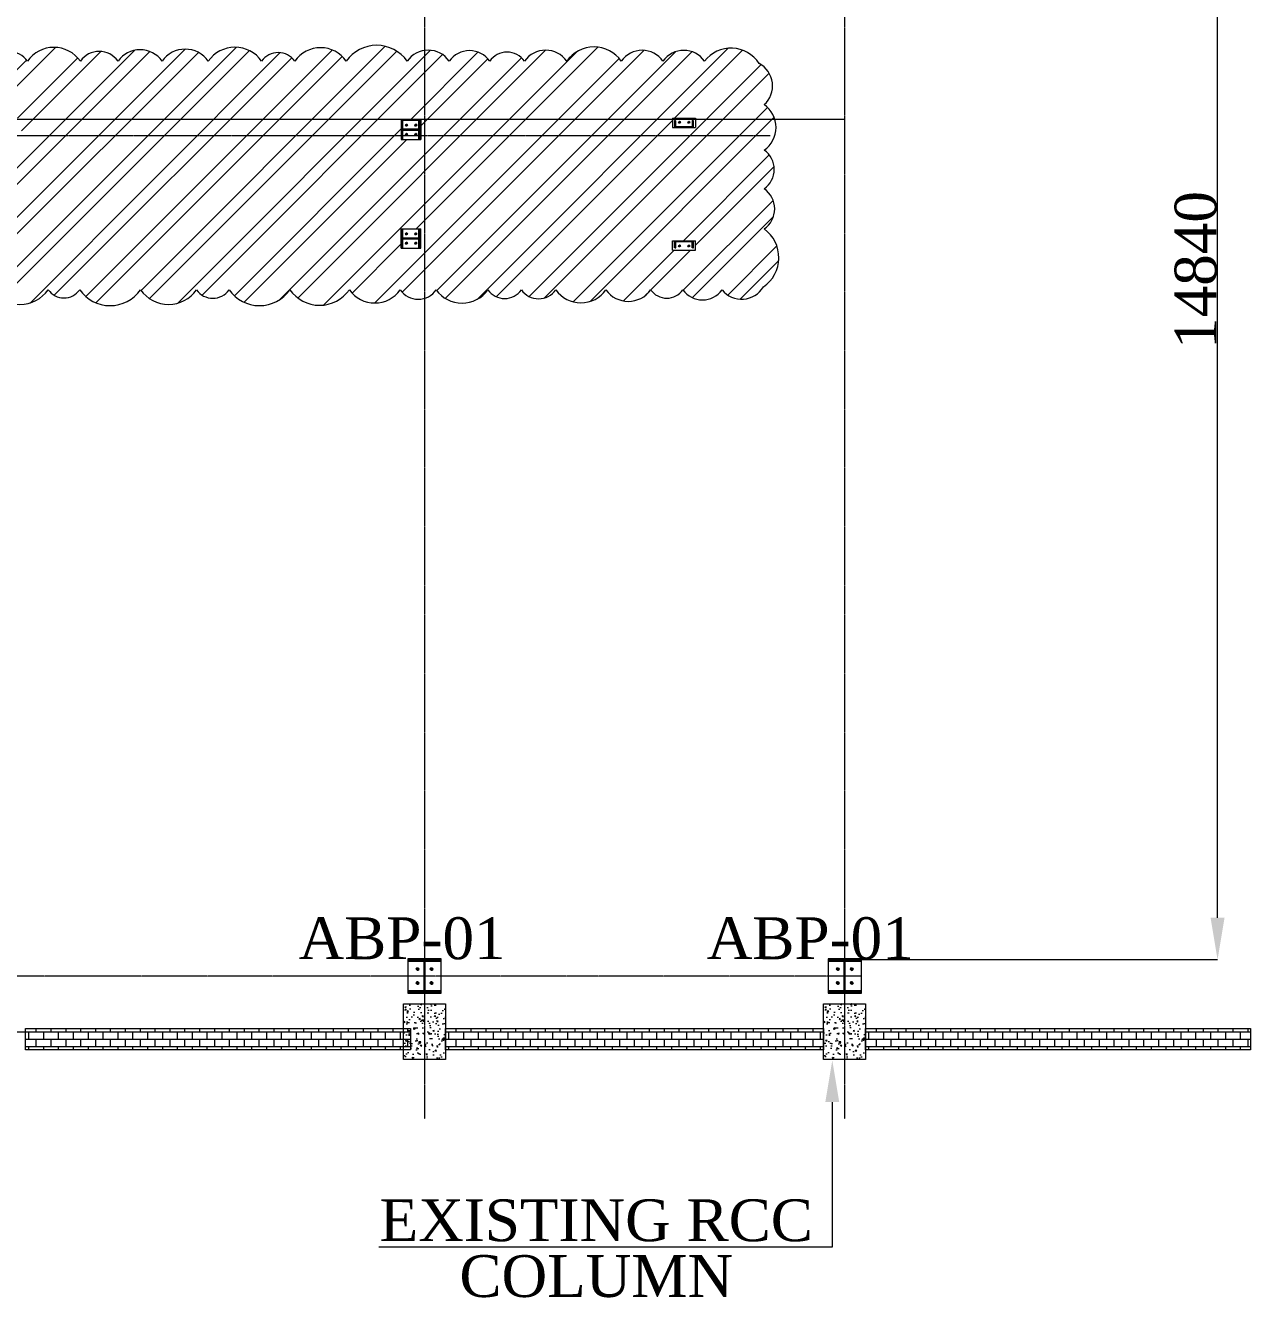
# Model space of a CAD drawing. Header units: millimetres. Extents: x 0 to 13151789, y -1482478 to 0.
# Drawn here: x 12803591 to 12816777, y -1322310 to -1308623 of the extents above; entities that cross this region are included whole.
import ezdxf
from ezdxf.entities.mleader import LeaderData, LeaderLine
from ezdxf.math import Vec2, Vec3

# ---------------------------------------------------------------- set-up
doc = ezdxf.new("R2010")
doc.units = ezdxf.units.MM
doc.header["$LTSCALE"] = 0.4
doc.header["$MEASUREMENT"] = 0
doc.header["$PDMODE"] = 66
for name, pattern in [('CENTER', [2, 1.25, -0.25, 0.25, -0.25]), ('XKITLINE00', [0]), ('XKITLINE03', [6, 3, -1, 1, -1])]:
    doc.linetypes.add(name, pattern=pattern)
doc.layers.get('0').update_dxf_attribs({"lineweight": 0})
doc.layers.get('Defpoints').update_dxf_attribs({"lineweight": 0})
for name, color, linetype, lineweight in [('2', 3, 'Continuous', 0), ('COLUM HATCH', 7, 'Continuous', 0), ('Grid', 202, 'CENTER', 0), ('HATCH', 8, 'Continuous', 0), ('Layer 1', 7, 'Continuous', 0), ('Other object type', 1, 'Continuous', 0), ('Outer Line', 1, 'Continuous', 0), ('Part', 1, 'Continuous', 0), ('TEXT', 7, 'Continuous', 0)]:
    doc.layers.add(name, color=color, linetype=linetype, lineweight=lineweight)
doc.styles.add('style2', font='ARIALN.TTF')
doc.styles.add('TNROMAN', font='times.ttf')
doc.dimstyles.new('shahid', dxfattribs={"dimtxt": 37.0005, "dimasz": 20, "dimexe": 8, "dimexo": 10, "dimgap": 5, "dimtad": 3, "dimdec": 0, "dimrnd": 1, "dimzin": 0, "dimdsep": 46, "dimtxsty": 'style2', "dimcen": 0.09, "dimclrt": 1, "dimadec": 0, "dimazin": 0, "dimtfac": 1, "dimtdec": 0, "dimtix": 1, "dimtmove": 1, "dimatfit": 3, "dimfxl": 1, "dimtolj": 1, "dimtzin": 0, "dimlwd": 5, "dimlwe": 5, "dimarcsym": 0})
pattern_1 = [(45, (5207366.90305, -2005075.04124), (-0.0883883476483, 0.0883883476483), [])]
pattern_2 = [(45, (5202845.05785, -2005075.04124), (-0.0883883476483, 0.0883883476483), [])]

# ---------------------------------------------------------------- blocks, each defined once
blk = doc.blocks.new('*D126')
at = {"layer": 'Defpoints', "color": 0, "lineweight": 0, "transparency": 16777216}
for p in [(12812407, -1303834), (12816422, -1303834), (12812407, -1318674)]:
    blk.add_point(p, dxfattribs=at)
at = {"layer": 'Layer 1', "color": 8, "lineweight": 5, "transparency": 16777216}
for p, q in [((12812407, -1303834), (12816422, -1303834)), ((12816422, -1318224), (12816422, -1304284)), ((12812407, -1318674), (12816422, -1318674))]:
    blk.add_line(p, q, dxfattribs=at)
at = {"layer": 'Layer 1', "color": 8, "lineweight": 0, "transparency": 16777216}
for points in [[(12816347, -1304284), (12816497, -1304284), (12816422, -1303834)], [(12816347, -1318224), (12816497, -1318224), (12816422, -1318674)]]:
    blk.add_solid(points, dxfattribs=at)
at = {"layer": 'Layer 1', "color": 2, "lineweight": 0, "transparency": 16777216, "insert": (12816189, -1311254), "char_height": 450, "attachment_point": 5, "rotation": 90, "style": 'TNROMAN'}
blk.add_mtext('\\A1;14840', dxfattribs=at)

msp = doc.modelspace()

# ---------------------------------------------------------------- hatches: boundary and pattern name
at = {"lineweight": 0}
h = msp.add_hatch(dxfattribs=at)
h.set_pattern_fill('ANSI31', color=3)
h.set_pattern_definition([(45, (4893563.47271, -1890632.3404), (-0.0883883476483, 0.0883883476483), [])])
h.paths.add_polyline_path([(12810590.7, -1309712.7), (12810590.7, -1309645.7), (12810580.7, -1309645.7), (12810580.7, -1309720.7), (12810780.7, -1309720.7), (12810780.7, -1309645.7), (12810770.7, -1309645.7), (12810770.7, -1309712.7)])
h = msp.add_hatch(dxfattribs=at)
h.set_pattern_fill('ANSI31', color=3)
h.set_pattern_definition([(45, (5217888.10817, -1755127.69589), (-0.0883883476483, 0.0883883476483), [])])
h.paths.add_polyline_path([(12810590.7, -1310948.7), (12810770.7, -1310948.7), (12810770.7, -1311015.7), (12810780.7, -1311015.7), (12810780.7, -1310940.7), (12810580.7, -1310940.7), (12810580.7, -1311015.7), (12810590.7, -1311015.7)])
at = {"layer": '2', "lineweight": 0}
h = msp.add_hatch(dxfattribs=at)
h.set_pattern_fill('ANSI31', color=256)
h.set_pattern_definition([(45, (5202625.55785, -1977958.54124), (-0.0883883476483, 0.0883883476483), [])])
h.paths.add_polyline_path([(12807881.3, -1318690), (12807881.3, -1319010), (12807712.3, -1319010), (12807712.3, -1319026), (12808062.3, -1319026), (12808062.3, -1319010), (12807893.3, -1319010), (12807893.3, -1318690), (12808062.3, -1318690), (12808062.3, -1318674), (12807712.3, -1318674), (12807712.3, -1318690)])
h = msp.add_hatch(dxfattribs=at)
h.set_pattern_fill('ANSI31', color=256)
h.set_pattern_definition([(45, (5207147.40305, -1977958.54124), (-0.0883883476483, 0.0883883476483), [])])
h.paths.add_polyline_path([(12812403.2, -1318690), (12812403.2, -1319010), (12812234.2, -1319010), (12812234.2, -1319026), (12812584.2, -1319026), (12812584.2, -1319010), (12812415.2, -1319010), (12812415.2, -1318690), (12812584.2, -1318690), (12812584.2, -1318674), (12812234.2, -1318674), (12812234.2, -1318690)])
at = {"layer": 'COLUM HATCH', "lineweight": 0}
h = msp.add_hatch(dxfattribs=at)
h.set_pattern_fill('ANSI32', color=256, scale=1000)
h.set_pattern_definition([(45, (5159118.7, -1962668.04), (-265.165043, 265.165043), []), (45, (5159295.5, -1962668.04), (-265.165043, 265.165043), [])])
h.paths.add_polyline_path([(12789322.3, -1309991), (12789142.3, -1309991), (12789142.3, -1309806), (12784777.3, -1309806), (12784777.3, -1309991), (12784597.3, -1309991), (12784597.3, -1311614.7, 0.1831593), (12784814.7, -1311466.8, 0.520567), (12785267, -1311466.8, 0.520567), (12785809.5, -1311466.8, 0.5205671), (12786409.6, -1311466.8, 0.5205671), (12786748.1, -1311466.8, 0.520567), (12787286.2, -1311466.8, 0.5205671), (12787702.2, -1311466.8, 0.5205671), (12788055.6, -1311466.8, 0.520567), (12788713.1, -1311466.8, 0.520567), (12789120.5, -1311466.8, 0.1645238), (12789322.3, -1311615.1)], flags=16)
h.paths.add_polyline_path([(12789322.3, -1308974.9, 0.4776375), (12788857.6, -1309006.9, 0.5205671), (12788374.5, -1309006.9, 0.5205671), (12787995.2, -1309006.9, 0.520567), (12787432, -1309006.9, 0.5205671), (12787019.4, -1309006.9, 0.520567), (12786579.7, -1309006.9, 0.5205671), (12786118.2, -1309006.9, 0.5205671), (12785685.2, -1309006.9, 0.520567), (12785147.9, -1309006.9, 0.444805), (12784597.3, -1308938.9), (12784597.3, -1309621), (12784777.3, -1309621), (12789142.3, -1309622.4), (12789142.3, -1309621), (12789322.3, -1309621)], flags=17)
h.paths.add_polyline_path([(12784597.3, -1309991), (12784417.3, -1309991), (12784417.3, -1309806), (12780052.3, -1309806), (12780052.3, -1309991), (12779872.3, -1309991), (12779872.3, -1311525.4, 0.4449711), (12780348.1, -1311466.8, 0.5205671), (12780829.9, -1311466.8, 0.520567), (12781337.7, -1311466.8, 0.5205671), (12781920.9, -1311466.8, 0.520567), (12782551, -1311466.8, 0.5205671), (12783188.1, -1311466.8, 0.5205671), (12783630, -1311466.8, 0.5205671), (12784207.1, -1311466.8, 0.3080374), (12784597.3, -1311614.7)], flags=16)
h.paths.add_polyline_path([(12784597.3, -1308938.9, 0.0615176), (12784536, -1309006.9, 0.520567), (12784139.7, -1309006.9, 0.5205671), (12783799.5, -1309006.9, 0.5205671), (12783316, -1309006.9, 0.5205671), (12782954.9, -1309006.9, 0.520567), (12782345.3, -1309006.9, 0.5205671), (12781701.5, -1309006.9, 0.520567), (12781270.9, -1309006.9, 0.5205671), (12780722.6, -1309006.9, 0.520567), (12780233.2, -1309006.9, 0.4039775), (12779872.3, -1308936.7), (12779872.3, -1309621), (12780052.3, -1309621), (12784417.3, -1309622.2), (12784417.3, -1309621), (12784597.3, -1309621)], flags=17)
h.paths.add_polyline_path([(12794047.3, -1309991), (12793867.3, -1309991), (12793867.3, -1309806), (12789502.3, -1309806), (12789502.3, -1309991), (12789322.3, -1309991), (12789322.3, -1311615.1, 0.3279553), (12789761.1, -1311466.8, 0.5205671), (12790345.5, -1311466.8, 0.520567), (12790724.5, -1311466.8, 0.5205671), (12791338.8, -1311466.8, 0.5205671), (12791731.2, -1311466.8, 0.520567), (12792145.8, -1311466.8, 0.520567), (12792499.2, -1311466.8, 0.5205671), (12792962.7, -1311466.8, 0.5205671), (12793322.4, -1311466.8, 0.520567), (12793796.7, -1311466.8, 0.2760209), (12794047.3, -1311579.1)], flags=16)
h.paths.add_polyline_path([(12794047.3, -1308878.6, 0.1323409), (12793894.1, -1309006.9, 0.520567), (12793514, -1309006.9, 0.5205671), (12792859.1, -1309006.9, 0.520567), (12792406.2, -1309006.9, 0.5205671), (12791992.8, -1309006.9, 0.520567), (12791358.5, -1309006.9, 0.520567), (12791024.1, -1309006.9, 0.5205671), (12790386.5, -1309006.9, 0.5205671), (12789846.7, -1309006.9, 0.5756187), (12789322.3, -1309051.4), (12789322.3, -1309621), (12789502.3, -1309621), (12793867.3, -1309622.7), (12793867.3, -1309621), (12794047.3, -1309621)], flags=17)
h.paths.add_polyline_path([(12798772.3, -1308983.2, 0.4824083), (12798384, -1309006.9, 0.5205671), (12797920, -1309006.9, 0.5205671), (12797580.1, -1309006.9, 0.520567), (12797229, -1309006.9, 0.520567), (12796661.6, -1309006.9, 0.5205671), (12796159.2, -1309006.9, 0.520567), (12795714.5, -1309006.9, 0.5205671), (12795334.1, -1309006.9, 0.5205671), (12794895, -1309006.9, 0.520567), (12794523.4, -1309006.9, 0.3632041), (12794047.3, -1308878.6), (12794047.3, -1309621), (12794227.3, -1309621), (12798592.3, -1309623.2), (12798592.3, -1309621), (12798772.3, -1309621)], flags=17)
h.paths.add_polyline_path([(12798772.3, -1309991), (12798592.3, -1309991), (12798592.3, -1309806), (12794227.3, -1309806), (12794227.3, -1309991), (12794047.3, -1309991), (12794047.3, -1311579.1, 0.2138226), (12794235.3, -1311466.8, 0.520567), (12794869.1, -1311466.8, 0.5205671), (12795447.8, -1311466.8, 0.520567), (12796050.1, -1311466.8, 0.5205671), (12796493.1, -1311466.8, 0.5205671), (12797054.2, -1311466.8, 0.520567), (12797715.3, -1311466.8, 0.520567), (12798087.1, -1311466.8, 0.5205671), (12798674.9, -1311466.8, 0.0951404), (12798772.3, -1311561.3)], flags=16)
h.paths.add_polyline_path([(12803367.3, -1309991), (12803187.3, -1309991), (12803187.3, -1309806), (12798952.3, -1309806), (12798952.3, -1309991), (12798772.3, -1309991), (12798772.3, -1311561.3, 0.4053508), (12799264.8, -1311466.8, 0.5205671), (12799646.1, -1311466.8, 0.520567), (12800183.1, -1311466.8, 0.520567), (12800727.9, -1311466.8, 0.5205671), (12801131.3, -1311466.8, 0.520567), (12801557.8, -1311466.8, 0.520567), (12802216.5, -1311466.8, 0.5205671), (12802815.4, -1311466.8, 0.520567), (12803226.6, -1311466.8, 0.1264736), (12803367.3, -1311587.3)], flags=16)
h.paths.add_polyline_path([(12803367.3, -1308911.4, 0.1878346), (12803224.4, -1309006.9, 0.520567), (12802608.6, -1309006.9, 0.5205671), (12802086.8, -1309006.9, 0.520567), (12801450.9, -1309006.9, 0.5205671), (12800954.5, -1309006.9, 0.5205671), (12800580.4, -1309006.9, 0.520567), (12799919.8, -1309006.9, 0.520567), (12799269.8, -1309006.9, 0.5605512), (12798772.3, -1309037.7), (12798772.3, -1309621), (12798952.3, -1309621), (12803187.3, -1309623.8), (12803187.3, -1309621), (12803367.3, -1309621)])
h.paths.add_polyline_path([(12806490.3, -1309006.9, -0.520567), (12807044.3, -1309006.9, -0.5205671), (12807699.4, -1309006.9, -0.5205671), (12808152.6, -1309006.9, -0.520567), (12808587.7, -1309006.9, -0.5205671), (12808962.4, -1309006.9, -0.520567), (12809417.2, -1309006.9, -0.5205671), (12810004.1, -1309006.9, -0.520567), (12810453, -1309006.9, -0.5205671), (12810900.3, -1309006.9, -0.520567), (12811487.2, -1309031.9, -0.5205671), (12811542.7, -1309474.8, -0.520567), (12811542.7, -1309965, -0.5205671), (12811542.7, -1310379.6, -0.520567), (12811542.7, -1310812.6, -0.520567), (12811533.3, -1311435.9, -0.5205671), (12811089.3, -1311466.8, -0.5205671), (12810667.4, -1311466.8, -0.5205671), (12810320.1, -1311466.8, -0.5205671), (12809839.4, -1311466.8, -0.520567), (12809299.6, -1311466.8, -0.5205671), (12808928.6, -1311466.8, -0.520567), (12808567.8, -1311466.8, -0.5205671), (12808013, -1311466.8, -0.5205671), (12807624, -1311466.8, -0.520567), (12807077.9, -1311466.8, -0.5205671), (12806437.2, -1311466.8, -0.520567), (12805783, -1311466.8, -0.520567), (12805432.7, -1311466.8, -0.5205671), (12804829.7, -1311466.8, -0.5205671), (12804174.9, -1311466.8, -0.520567), (12803836.3, -1311466.8, -0.5205671), (12803226.6, -1311466.8, -0.520567), (12802815.4, -1311466.8, -0.5205671), (12802216.5, -1311466.8, -0.520567), (12801557.8, -1311466.8, -0.520567), (12801131.3, -1311466.8, -0.5205671), (12800727.9, -1311466.8, -0.520567), (12800183.1, -1311466.8, -0.520567), (12799646.1, -1311466.8, -0.5205671), (12799264.8, -1311466.8, -0.5205671), (12798674.9, -1311466.8, -0.520567), (12798087.1, -1311466.8, -0.520567), (12797715.3, -1311466.8, -0.5205671), (12797054.2, -1311466.8, -0.520567), (12796493.1, -1311466.8, -0.5205671), (12796050.1, -1311466.8, -0.520567), (12795447.8, -1311466.8, -0.5205671), (12794869.1, -1311466.8, -0.520567), (12794235.3, -1311466.8, -0.5205671), (12793796.7, -1311466.8, -0.520567), (12793322.4, -1311466.8, -0.520567), (12792962.7, -1311466.8, -0.5205671), (12792499.2, -1311466.8, -0.520567), (12792145.8, -1311466.8, -0.520567), (12791731.2, -1311466.8, -0.5205671), (12791338.8, -1311466.8, -0.5205671), (12790724.5, -1311466.8, -0.520567), (12790345.5, -1311466.8, -0.5205671), (12789761.1, -1311466.8, -0.5205671), (12789120.5, -1311466.8, -0.520567), (12788713.1, -1311466.8, -0.520567), (12788055.6, -1311466.8, -0.520567), (12787702.2, -1311466.8, -0.5205671), (12787286.2, -1311466.8, -0.520567), (12786748.1, -1311466.8, -0.5205671), (12786409.6, -1311466.8, -0.520567), (12785809.5, -1311466.8, -0.520567), (12785267, -1311466.8, -0.520567), (12784814.7, -1311466.8, -0.5205671), (12784207.1, -1311466.8, -0.520567), (12783630, -1311466.8, -0.5205671), (12783188.1, -1311466.8, -0.5205671), (12782551, -1311466.8, -0.5205671), (12781920.9, -1311466.8, -0.5205671), (12781337.7, -1311466.8, -0.520567), (12780829.9, -1311466.8, -0.5205671), (12780348.1, -1311466.8, -0.520567), (12779819.5, -1311466.8, -0.5205671), (12779307.7, -1311466.8, -0.520567), (12778676.5, -1311466.8, -0.5205671), (12778142.3, -1311466.8, -0.520567), (12777803.4, -1311466.8, -0.5205671), (12777284.5, -1311466.8, -0.520567), (12776710.2, -1311466.8, -0.520567), (12776237.9, -1311466.8, -0.5205671), (12775843.1, -1311466.8, -0.520567), (12775295.6, -1311466.8, -0.5205671), (12774902.1, -1311466.8, -0.5205671), (12774285.3, -1311466.8, -0.520567), (12773864.7, -1311466.8, -0.5205671), (12773248.7, -1311466.8, -0.520567), (12772641.3, -1311466.8, -0.520567), (12772002.9, -1311466.8, -0.5205671), (12771554.2, -1311466.8, -0.520567), (12770944.4, -1311466.8, -0.5205671), (12770304, -1311466.8, -0.5205671), (12769685.3, -1311465.9, -0.520567), (12769597.4, -1311044.6, -0.5205671), (12769597.4, -1310561.8, -0.5205671), (12769597.4, -1309985.9, -0.520567), (12769597.4, -1309534.1, -0.5205671), (12769597.4, -1309006.9, -0.520567), (12770123.9, -1309006.9, -0.5205671), (12770761.2, -1309006.9, -0.520567), (12771396.3, -1309006.9, -0.5205671), (12771974.5, -1309006.9, -0.520567), (12772510.4, -1309006.9, -0.520567), (12772941, -1309006.9, -0.520567), (12773548.6, -1309006.9, -0.5205671), (12773886.3, -1309006.9, -0.520567), (12774457.3, -1309006.9, -0.5205671), (12774971, -1309006.9, -0.520567), (12775579.1, -1309006.9, -0.520567), (12776084.8, -1309006.9, -0.5205671), (12776509.3, -1309006.9, -0.520567), (12777113.5, -1309006.9, -0.520567), (12777488.5, -1309006.9, -0.5205671), (12777906.2, -1309006.9, -0.5205671), (12778530, -1309006.9, -0.5205671), (12778898.8, -1309006.9, -0.5205671), (12779285.6, -1309006.9, -0.520567), (12779799.7, -1309006.9, -0.5205671), (12780233.2, -1309006.9, -0.520567), (12780722.6, -1309006.9, -0.5205671), (12781270.9, -1309006.9, -0.520567), (12781701.5, -1309006.9, -0.5205671), (12782345.3, -1309006.9, -0.520567), (12782954.9, -1309006.9, -0.5205671), (12783316, -1309006.9, -0.5205671), (12783799.5, -1309006.9, -0.520567), (12784139.7, -1309006.9, -0.520567), (12784536, -1309006.9, -0.5205671), (12785147.9, -1309006.9, -0.5205671), (12785685.2, -1309006.9, -0.5205671), (12786118.2, -1309006.9, -0.520567), (12786579.7, -1309006.9, -0.520567), (12787019.4, -1309006.9, -0.5205671), (12787432, -1309006.9, -0.520567), (12787995.2, -1309006.9, -0.5205671), (12788374.5, -1309006.9, -0.520567), (12788857.6, -1309006.9, -0.5205671), (12789348.2, -1309006.9, -0.520567), (12789846.7, -1309006.9, -0.5205671), (12790386.5, -1309006.9, -0.5205671), (12791024.1, -1309006.9, -0.520567), (12791358.5, -1309006.9, -0.520567), (12791992.8, -1309006.9, -0.5205671), (12792406.2, -1309006.9, -0.520567), (12792859.1, -1309006.9, -0.5205671), (12793514, -1309006.9, -0.5205671), (12793894.1, -1309006.9, -0.520567), (12794523.4, -1309006.9, -0.520567), (12794895, -1309006.9, -0.520567), (12795334.1, -1309006.9, -0.5205671), (12795714.5, -1309006.9, -0.520567), (12796159.2, -1309006.9, -0.5205671), (12796661.6, -1309006.9, -0.520567), (12797229, -1309006.9, -0.5205671), (12797580.1, -1309006.9, -0.5205671), (12797920, -1309006.9, -0.520567), (12798384, -1309006.9, -0.520567), (12798791.2, -1309006.9, -0.5205671), (12799269.8, -1309006.9, -0.520567), (12799919.8, -1309006.9, -0.520567), (12800580.4, -1309006.9, -0.5205671), (12800954.5, -1309006.9, -0.5205671), (12801450.9, -1309006.9, -0.520567), (12802086.8, -1309006.9, -0.5205671), (12802608.6, -1309006.9, -0.520567), (12803224.4, -1309006.9, -0.520567), (12803612.4, -1309006.9, -0.520567), (12804182.5, -1309006.9, -0.5205671), (12804587.4, -1309006.9, -0.520567), (12805062.1, -1309006.9, -0.5205671), (12805558.5, -1309006.9, -0.5205671), (12806133.3, -1309006.9, -0.520567)])
h.paths.add_polyline_path([(12807634.5, -1309640.7), (12807846.5, -1309640.7), (12807846.5, -1309850.7), (12807634.5, -1309850.7)], flags=16)
h.paths.add_polyline_path([(12807638.5, -1309645.7), (12807652.5, -1309645.7), (12807682.5, -1309695.7, -175921860444160), (12807682.5, -1309695.7), (12807673.7, -1309739.7), (12807826.5, -1309739.7), (12807826.5, -1309645.7), (12807840.5, -1309645.7), (12807840.5, -1309845.7), (12807826.5, -1309845.7), (12807826.5, -1309751.7), (12807652.5, -1309751.7), (12807652.5, -1309845.7), (12807638.5, -1309845.7)], flags=0)
h.paths.add_polyline_path([(12803547.3, -1309621), (12803547.3, -1309991), (12803187.3, -1309991), (12803187.3, -1309621)], flags=16)
h.paths.add_polyline_path([(12803542.3, -1309630), (12803542.3, -1309646), (12803373.3, -1309646), (12803373.3, -1309966), (12803542.3, -1309966), (12803542.3, -1309982), (12803192.3, -1309982), (12803192.3, -1309966), (12803361.3, -1309966), (12803361.3, -1309646), (12803192.3, -1309646), (12803192.3, -1309630)], flags=0)
h.paths.add_polyline_path([(12807634.5, -1310810.7), (12807846.5, -1310810.7), (12807846.5, -1311020.7), (12807634.5, -1311020.7)], flags=16)
h.paths.add_polyline_path([(12807638.5, -1310815.7), (12807652.5, -1310815.7), (12807681.5, -1310865.7, -234562480592213.3125), (12807681.5, -1310865.7), (12807673, -1310909.7), (12807826.5, -1310909.7), (12807801.6, -1310865.7, -1), (12807781.6, -1310865.7, -1), (12807801.6, -1310865.7), (12807826.5, -1310815.7), (12807840.5, -1310815.7), (12807840.5, -1311015.7), (12807826.5, -1311015.7), (12807826.5, -1310921.7), (12807652.5, -1310921.7), (12807652.5, -1311015.7), (12807638.5, -1311015.7)], flags=0)
h.paths.add_polyline_path([(12810553.7, -1309620.7), (12810803.7, -1309620.7), (12810803.7, -1309720.7), (12810780.7, -1309720.7), (12810778.7, -1309720.7), (12810578.7, -1309720.7), (12810553.7, -1309720.7)], flags=16)
h.paths.add_polyline_path([(12810578.7, -1309645.7), (12810588.7, -1309645.7), (12810588.7, -1309712.7), (12810768.7, -1309712.7), (12810768.7, -1309645.7), (12810778.7, -1309645.7), (12810778.7, -1309712.7), (12810578.7, -1309712.7)], flags=0)
h.paths.add_polyline_path([(12810803.7, -1310940.7), (12810803.7, -1311040.7), (12810553.7, -1311040.7), (12810553.7, -1310940.7)], flags=16)
h.paths.add_polyline_path([(12810768.7, -1310948.7), (12810803.7, -1310940.7), (12810778.7, -1310940.7), (12810778.7, -1311015.7), (12810768.7, -1311015.7), (12810768.7, -1310948.7), (12810588.7, -1310948.7), (12810588.7, -1311015.7), (12810578.7, -1311015.7), (12810578.7, -1310948.7)], flags=0)
h.paths.add_polyline_path([(12798952.3, -1309621), (12798952.3, -1309991), (12798592.3, -1309991), (12798592.3, -1309621)], flags=16)
h.paths.add_polyline_path([(12798947.3, -1309630), (12798947.3, -1309646), (12798778.3, -1309646), (12798778.3, -1309966), (12798947.3, -1309966), (12798947.3, -1309982), (12798597.3, -1309982), (12798597.3, -1309966), (12798766.3, -1309966), (12798766.3, -1309646), (12798597.3, -1309646), (12798597.3, -1309630)], flags=0)
h.paths.add_polyline_path([(12794227.3, -1309621), (12794227.3, -1309991), (12793867.3, -1309991), (12793867.3, -1309621)], flags=16)
h.paths.add_polyline_path([(12794222.3, -1309630), (12794222.3, -1309646), (12794053.3, -1309646), (12794053.3, -1309966), (12794222.3, -1309966), (12794222.3, -1309982), (12793872.3, -1309982), (12793872.3, -1309966), (12794041.3, -1309966), (12794041.3, -1309646), (12793872.3, -1309646), (12793872.3, -1309630)], flags=0)
h.paths.add_polyline_path([(12789502.3, -1309621), (12789502.3, -1309991), (12789142.3, -1309991), (12789142.3, -1309621)], flags=16)
h.paths.add_polyline_path([(12789497.3, -1309630), (12789497.3, -1309646), (12789328.3, -1309646), (12789328.3, -1309966), (12789497.3, -1309966), (12789497.3, -1309982), (12789147.3, -1309982), (12789147.3, -1309966), (12789316.3, -1309966), (12789316.3, -1309646), (12789147.3, -1309646), (12789147.3, -1309630)], flags=0)
h.paths.add_polyline_path([(12784777.3, -1309621), (12784777.3, -1309991), (12784417.3, -1309991), (12784417.3, -1309621)], flags=16)
h.paths.add_polyline_path([(12784772.3, -1309630), (12784772.3, -1309646), (12784603.3, -1309646), (12784603.3, -1309966), (12784772.3, -1309966), (12784772.3, -1309982), (12784422.3, -1309982), (12784422.3, -1309966), (12784591.3, -1309966), (12784591.3, -1309646), (12784422.3, -1309646), (12784422.3, -1309630)], flags=0)
h.paths.add_polyline_path([(12780052.3, -1309621), (12780052.3, -1309991), (12779692.3, -1309991), (12779692.3, -1309621)], flags=16)
h.paths.add_polyline_path([(12780047.3, -1309630), (12780047.3, -1309646), (12779878.3, -1309646), (12779878.3, -1309966), (12780047.3, -1309966), (12780047.3, -1309982), (12779697.3, -1309982), (12779697.3, -1309966), (12779866.3, -1309966), (12779866.3, -1309646), (12779697.3, -1309646), (12779697.3, -1309630)], flags=0)
h.paths.add_polyline_path([(12775327.3, -1309621), (12775327.3, -1309991), (12774967.3, -1309991), (12774967.3, -1309621)], flags=16)
h.paths.add_polyline_path([(12775322.3, -1309630), (12775322.3, -1309646), (12775153.3, -1309646), (12775153.3, -1309966), (12775322.3, -1309966), (12775322.3, -1309982), (12774972.3, -1309982), (12774972.3, -1309966), (12775141.3, -1309966), (12775141.3, -1309646), (12774972.3, -1309646), (12774972.3, -1309630)], flags=0)
h.paths.add_polyline_path([(12770267.3, -1309621), (12770267.3, -1309991), (12769907.3, -1309991), (12769907.3, -1309621)], flags=16)
h.paths.add_polyline_path([(12770262.3, -1309630), (12770262.3, -1309646), (12770093.3, -1309646), (12770093.3, -1309966), (12770262.3, -1309966), (12770262.3, -1309982), (12769912.3, -1309982), (12769912.3, -1309966), (12770081.3, -1309966), (12770081.3, -1309646), (12769912.3, -1309646), (12769912.3, -1309630)], flags=0)
h.paths.add_polyline_path([(12769511.8, -1309095.7, 0.1530131), (12769358, -1309214.1, 0.5205671), (12768826.2, -1309214.1, 0.520567), (12768294.5, -1309214.1, 0.520567), (12767762.7, -1309214.1, 0.520567), (12767230.9, -1309214.1, 0.5205671), (12766699.1, -1309214.1, 0.520567), (12766167.3, -1309214.1, 0.4592372), (12765677.3, -1309165.5), (12765677.3, -1309621), (12765857.3, -1309621), (12765857.3, -1309806), (12769483.7, -1309806, -0.2895858), (12769597.4, -1309534.1, -0.4035306)])
h.paths.add_polyline_path([(12769685.3, -1311465.9, -0.5205671), (12769597.4, -1311044.6, -0.520567), (12769597.4, -1310561.8, -0.520567), (12769597.4, -1309985.9, -0.2007225), (12769483.7, -1309806), (12765857.3, -1309806), (12765857.3, -1309991), (12765677.3, -1309991), (12765677.3, -1318665), (12765857.3, -1318665), (12765857.3, -1318850), (12767332, -1318850, 0.1398956), (12767434.9, -1318704.6, 0.520567), (12767946.9, -1318561, 0.520567), (12768459, -1318417.5, 0.5205671), (12768971, -1318274, 0.5205671), (12769483.1, -1318130.5, 0.520567), (12769995.1, -1317986.9, 0.0824995), (12770087.3, -1318040), (12770087.3, -1317605.7), (12769979.3, -1317605.7), (12769979.3, -1317395.7), (12770087.3, -1317395.7), (12770087.3, -1311615.9, -0.3116853)])
h.paths.add_polyline_path([(12768485.5, -1314404.7), (12768585.5, -1314404.7), (12768585.5, -1314654.7), (12768485.5, -1314654.7)], flags=16)
h.paths.add_polyline_path([(12768577.5, -1314429.7), (12768577.5, -1314619.7), (12768585.5, -1314654.7), (12768585.5, -1314629.7), (12768510.5, -1314629.7), (12768510.5, -1314619.7), (12768530.5, -1314555.7), (12768530.5, -1314579.7), (12768577.5, -1314579.7), (12768577.5, -1314479.7), (12768530.5, -1314479.7), (12768530.5, -1314455.7), (12768518.2, -1314439.7), (12768510.5, -1314439.7), (12768510.5, -1314429.7)], flags=0)
h.paths.add_polyline_path([(12769805.5, -1314404.7), (12769905.5, -1314404.7), (12769905.5, -1314654.7), (12769805.5, -1314654.7), (12769805.5, -1314629.7), (12769805.5, -1314429.7)], flags=16)
h.paths.add_polyline_path([(12769880.5, -1314429.7), (12769880.5, -1314439.7), (12769860.5, -1314503.7), (12769860.5, -1314479.7), (12769813.5, -1314479.7), (12769813.5, -1314579.7), (12769860.5, -1314579.7), (12769860.5, -1314603.7), (12769872.8, -1314619.7), (12769880.5, -1314619.7), (12769880.5, -1314629.7), (12769813.5, -1314629.7), (12769813.5, -1314429.7)], flags=0)
h.paths.add_polyline_path([(12770692.2, -1312665.9, 0.520567), (12770692.2, -1312134.2, 0.4894657), (12770717.6, -1311622.1, -0.3096998), (12770304, -1311466.8, -0.1797214), (12770087.3, -1311615.9), (12770087.3, -1317395.7), (12770191.3, -1317395.7), (12770191.3, -1317605.7), (12770087.3, -1317605.7), (12770087.3, -1318040, 0.4200288), (12770507.2, -1317843.4, 0.520567), (12770692.2, -1317452, 0.520567), (12770692.2, -1316920.2, 0.5205671), (12770692.2, -1316388.4, 0.5205671), (12770692.2, -1315856.6, 0.520567), (12770692.2, -1315324.8, 0.520567), (12770692.2, -1314793.1, 0.5205671), (12770692.2, -1314261.3, 0.5205671), (12770692.2, -1313729.5, 0.520567), (12770692.2, -1313197.7, 0.5205671)])
at = {"layer": 'HATCH', "lineweight": 0}
h = msp.add_hatch(dxfattribs=at)
h.set_pattern_fill('ANSI31', color=8)
h.set_pattern_definition(pattern_2)
h.paths.add_polyline_path([(12807798, -1318775, 1), (12807826.6, -1318775, 1)])
h = msp.add_hatch(dxfattribs=at)
h.set_pattern_fill('ANSI31', color=8)
h.set_pattern_definition(pattern_2)
h.paths.add_polyline_path([(12807948, -1318775, 1), (12807976.6, -1318775, 1)])
h = msp.add_hatch(dxfattribs=at)
h.set_pattern_fill('ANSI31', color=8)
h.set_pattern_definition(pattern_1)
h.paths.add_polyline_path([(12812319.9, -1318775, 1), (12812348.5, -1318775, 1)])
h = msp.add_hatch(dxfattribs=at)
h.set_pattern_fill('ANSI31', color=8)
h.set_pattern_definition(pattern_1)
h.paths.add_polyline_path([(12812469.9, -1318775, 1), (12812498.5, -1318775, 1)])
h = msp.add_hatch(dxfattribs=at)
h.set_pattern_fill('ANSI31', color=8)
h.set_pattern_definition(pattern_2)
h.paths.add_polyline_path([(12807826.6, -1318925, 1), (12807798, -1318925, 1)])
h = msp.add_hatch(dxfattribs=at)
h.set_pattern_fill('ANSI31', color=8)
h.set_pattern_definition(pattern_2)
h.paths.add_polyline_path([(12807976.6, -1318925, 1), (12807948, -1318925, 1)])
h = msp.add_hatch(dxfattribs=at)
h.set_pattern_fill('ANSI31', color=8)
h.set_pattern_definition(pattern_1)
h.paths.add_polyline_path([(12812348.5, -1318925, 1), (12812319.9, -1318925, 1)])
h = msp.add_hatch(dxfattribs=at)
h.set_pattern_fill('ANSI31', color=8)
h.set_pattern_definition(pattern_1)
h.paths.add_polyline_path([(12812498.5, -1318925, 1), (12812469.9, -1318925, 1)])
h = msp.add_hatch(dxfattribs=at)
h.set_pattern_fill('AR-CONC', color=251, scale=22, angle=90)
h.set_pattern_definition([(140, (5196928.71, -1962677.04), (13.8054697, 157.7972402), [16.5, -181.5]), (85, (5196928.71, -1962677.04), (-165.4822694, -30.5252934), [13.2, -145.2]), (190.4514445, (5196929.86, -1962663.89), (-151.676798, 127.2719463), [14.0228422, -154.2512646]), (136.1842, (5196884.71, -1962677.04), (36.414242, 234.7930927), [24.75, -272.25]), (186.6356355, (5196887.75, -1962657.48), (-214.306092, 205.625628), [21.034275, -231.377027]), (81.184164, (5196884.71, -1962677.04), (-214.306092, 205.625628), [19.8, -217.8]), (111, (5196895.71, -1962655.04), (88.576156, 131.3195515), [16.5, -181.5]), (56, (5196895.71, -1962655.04), (-159.53301, 53.529373), [13.2, -145.2]), (161.4514447, (5196903.1, -1962644.1), (-70.9568536, 184.848923), [14.0228418, -154.2512646]), (127.5, (5196928.71, -1962677.04), (-73.23664784, 2.67516817), [0, -143.44, 0, -147.4, 0, -145.75]), (97.5, (5196928.71, -1962677.04), (-86.7705766, 57.8752982), [0, -84.04, 0, -140.14, 0, -55.55]), (57.5, (5196928.71, -1962726.1), (4.9620718, 117.44093596), [0, -55, 0, -171.6, 0, -227.7]), (47.5, (5196928.71, -1962748.1), (-22.0230961, 128.3009573), [0, -71.5, 0, -113.96, 0, -161.7])])
h.paths.add_polyline_path([(12808110.5, -1319150), (12807660.5, -1319150), (12807660.5, -1319750), (12808110.5, -1319750)])
h = msp.add_hatch(dxfattribs=at)
h.set_pattern_fill('AR-CONC', color=251, scale=22, angle=90)
h.set_pattern_definition([(140, (5201450.56, -1962677.04), (13.8054697, 157.7972402), [16.5, -181.5]), (85, (5201450.56, -1962677.04), (-165.4822694, -30.5252934), [13.2, -145.2]), (190.4514445, (5201451.71, -1962663.89), (-151.676798, 127.2719463), [14.0228422, -154.2512646]), (136.1842, (5201406.56, -1962677.04), (36.414242, 234.7930927), [24.75, -272.25]), (186.6356355, (5201409.6, -1962657.48), (-214.306092, 205.625628), [21.034275, -231.377027]), (81.184164, (5201406.56, -1962677.04), (-214.306092, 205.625628), [19.8, -217.8]), (111, (5201417.56, -1962655.04), (88.576156, 131.3195515), [16.5, -181.5]), (56, (5201417.56, -1962655.04), (-159.53301, 53.529373), [13.2, -145.2]), (161.4514447, (5201424.94, -1962644.1), (-70.9568536, 184.848923), [14.0228418, -154.2512646]), (127.5, (5201450.56, -1962677.04), (-73.23664784, 2.67516817), [0, -143.44, 0, -147.4, 0, -145.75]), (97.5, (5201450.56, -1962677.04), (-86.7705766, 57.8752982), [0, -84.04, 0, -140.14, 0, -55.55]), (57.5, (5201450.56, -1962726.1), (4.9620718, 117.44093596), [0, -55, 0, -171.6, 0, -227.7]), (47.5, (5201450.56, -1962748.1), (-22.0230961, 128.3009573), [0, -71.5, 0, -113.96, 0, -161.7])])
h.paths.add_polyline_path([(12812632.3, -1319150), (12812182.3, -1319150), (12812182.3, -1319750), (12812632.3, -1319750)])
at = {"layer": 'Other object type', "lineweight": 0}
h = msp.add_hatch(dxfattribs=at)
h.set_pattern_fill('ANSI31', color=8, scale=0.833333, angle=-90)
h.set_pattern_definition([(315, (12357138.08759, 5287977.16762), (0.0736569563736, 0.0736569563736), [])])
h.paths.add_polyline_path([(12807692.5, -1309685.7, 1), (12807692.5, -1309705.7, 1)])
h = msp.add_hatch(dxfattribs=at)
h.set_pattern_fill('ANSI31', color=8, scale=0.833333, angle=-90)
h.set_pattern_definition([(315, (12357238.08759, 5287977.16762), (0.0736569563736, 0.0736569563736), [])])
h.paths.add_polyline_path([(12807792.5, -1309685.7, 1), (12807792.5, -1309705.7, 1)])
h = msp.add_hatch(dxfattribs=at)
h.set_pattern_fill('ANSI31', color=8, angle=-90)
h.set_pattern_definition([(315, (12228934.68243, 6608152.73194), (0.0883883476483, 0.0883883476483), [])])
h.paths.add_polyline_path([(12810640.7, -1309665.3, 1), (12810620.7, -1309665.3, 1)])
h = msp.add_hatch(dxfattribs=at)
h.set_pattern_fill('ANSI31', color=8, angle=-90)
h.set_pattern_definition([(315, (12229034.72377, 6608152.73194), (0.0883883476483, 0.0883883476483), [])])
h.paths.add_polyline_path([(12810740.7, -1309665.3, 1), (12810720.7, -1309665.3, 1)])
h = msp.add_hatch(dxfattribs=at)
h.set_pattern_fill('ANSI31', color=8, scale=0.833333, angle=-90)
h.set_pattern_definition([(315, (12357138.08759, 5287877.16762), (0.0736569563736, 0.0736569563736), [])])
h.paths.add_polyline_path([(12807692.5, -1309785.7, 1), (12807692.5, -1309805.7, 1)])
h = msp.add_hatch(dxfattribs=at)
h.set_pattern_fill('ANSI31', color=8, scale=0.833333, angle=-90)
h.set_pattern_definition([(315, (12357238.08759, 5287877.16762), (0.0736569563736, 0.0736569563736), [])])
h.paths.add_polyline_path([(12807792.5, -1309785.7, 1), (12807792.5, -1309805.7, 1)])
h = msp.add_hatch(dxfattribs=at)
h.set_pattern_fill('ANSI31', color=8, scale=0.833333, angle=-90)
h.set_pattern_definition([(315, (12357137.08759, 5286807.1805), (0.0736569563736, 0.0736569563736), [])])
h.paths.add_polyline_path([(12807691.5, -1310855.7, 1), (12807691.5, -1310875.7, 1)])
h = msp.add_hatch(dxfattribs=at)
h.set_pattern_fill('ANSI31', color=8, scale=0.833333, angle=-90)
h.set_pattern_definition([(315, (12357237.25293, 5286807.1805), (0.0736569563736, 0.0736569563736), [])])
h.paths.add_polyline_path([(12807791.6, -1310855.7, 1), (12807791.6, -1310875.7, 1)])
h = msp.add_hatch(dxfattribs=at)
h.set_pattern_fill('ANSI31', color=8, scale=0.833333, angle=-90)
h.set_pattern_definition([(315, (12357137.08759, 5286707.1805), (0.0736569563736, 0.0736569563736), [])])
h.paths.add_polyline_path([(12807691.5, -1310955.7, 1), (12807691.5, -1310975.7, 1)])
h = msp.add_hatch(dxfattribs=at)
h.set_pattern_fill('ANSI31', color=8, scale=0.833333, angle=-90)
h.set_pattern_definition([(315, (12357237.25293, 5286707.1805), (0.0736569563736, 0.0736569563736), [])])
h.paths.add_polyline_path([(12807791.6, -1310955.7, 1), (12807791.6, -1310975.7, 1)])
h = msp.add_hatch(dxfattribs=at)
h.set_pattern_fill('ANSI31', color=8, angle=-90)
h.set_pattern_definition([(315, (12228934.72377, 6606822.29448), (0.0883883476483, 0.0883883476483), [])])
h.paths.add_polyline_path([(12810640.7, -1310995.7, 1), (12810620.7, -1310995.7, 1)])
h = msp.add_hatch(dxfattribs=at)
h.set_pattern_fill('ANSI31', color=8, angle=-90)
h.set_pattern_definition([(315, (12229034.76511, 6606822.29448), (0.0883883476483, 0.0883883476483), [])])
h.paths.add_polyline_path([(12810740.7, -1310995.7, 1), (12810720.7, -1310995.7, 1)])
h = msp.add_hatch(dxfattribs=at)
h.set_pattern_fill('AR-B816', color=241, scale=10)
h.set_pattern_definition([(0, (5246108.11, -1755129.696), (0, 80), []), (90, (5246108.11, -1755129.696), (-80, 80), [80, -80])])
h.paths.add_polyline_path([(12807735.5, -1319644), (12807735.5, -1319450), (12804016.4, -1319450), (12804016.4, -1319644)])
h.paths.add_polyline_path([(12804016.4, -1319644), (12804016.4, -1319450), (12803591.4, -1319450), (12803591.4, -1319644)])
h.paths.add_polyline_path([(12804016.4, -1319450), (12804016.4, -1319415), (12803591.4, -1319415), (12803591.4, -1319450)])
h.paths.add_polyline_path([(12807735.5, -1319450), (12807735.5, -1319415), (12804016.4, -1319415), (12804016.4, -1319450)])
h = msp.add_hatch(dxfattribs=at)
h.set_pattern_fill('AR-B816', color=241, scale=10)
h.set_pattern_definition([(0, (5250628.11, -1755129.696), (0, 80), []), (90, (5250628.11, -1755129.696), (-80, 80), [80, -80])])
h.paths.add_polyline_path([(12812182.3, -1319644), (12812182.3, -1319450), (12808536.4, -1319450), (12808536.4, -1319644)])
h.paths.add_polyline_path([(12808536.4, -1319644), (12808536.4, -1319450), (12808111.4, -1319450), (12808111.4, -1319644)])
h.paths.add_polyline_path([(12808536.4, -1319450), (12808536.4, -1319415), (12808111.4, -1319415), (12808111.4, -1319450)])
h.paths.add_polyline_path([(12812182.3, -1319450), (12812182.3, -1319415), (12808536.4, -1319415), (12808536.4, -1319450)])
h = msp.add_hatch(dxfattribs=at)
h.set_pattern_fill('AR-B816', color=241, scale=10)
h.set_pattern_definition([(0, (5255149.95, -1755129.696), (0, 80), []), (90, (5255149.95, -1755129.696), (-80, 80), [80, -80])])
h.paths.add_polyline_path([(12816777.3, -1319644), (12816777.3, -1319450), (12813058.2, -1319450), (12813058.2, -1319644)])
h.paths.add_polyline_path([(12813058.2, -1319644), (12813058.2, -1319450), (12812633.3, -1319450), (12812633.3, -1319644)])
h.paths.add_polyline_path([(12813058.2, -1319450), (12813058.2, -1319415), (12812633.3, -1319415), (12812633.3, -1319450)])
h.paths.add_polyline_path([(12816777.3, -1319450), (12816777.3, -1319415), (12813058.2, -1319415), (12813058.2, -1319450)])
at = {"layer": 'Part', "lineweight": 0}
for points in [[(12807638.5, -1309845.7), (12807638.5, -1309645.7), (12807652.5, -1309645.7), (12807652.5, -1309845.7)], [(12807826.5, -1309845.7), (12807826.5, -1309645.7), (12807840.5, -1309645.7), (12807840.5, -1309845.7)], [(12807652.5, -1309751.7), (12807652.5, -1309739.7), (12807826.5, -1309739.7), (12807826.5, -1309751.7)], [(12807638.5, -1311015.7), (12807638.5, -1310815.7), (12807652.5, -1310815.7), (12807652.5, -1311015.7)], [(12807652.5, -1310921.7), (12807652.5, -1310909.7), (12807826.5, -1310909.7), (12807826.5, -1310921.7)], [(12807826.5, -1311015.7), (12807826.5, -1310815.7), (12807840.5, -1310815.7), (12807840.5, -1311015.7)]]:
    msp.add_hatch(color=3, dxfattribs=at).paths.add_polyline_path(points, flags=17)

# ---------------------------------------------------------------- linework, layer by layer
at = {"layer": '2', "lineweight": 0}
for points in [[(12807893.3, -1318690), (12808062.3, -1318690), (12808062.3, -1318674), (12807712.3, -1318674), (12807712.3, -1318690), (12807881.3, -1318690), (12807881.3, -1319010), (12807712.3, -1319010), (12807712.3, -1319026), (12808062.3, -1319026), (12808062.3, -1319010), (12807893.3, -1319010)], [(12812415.2, -1318690), (12812584.2, -1318690), (12812584.2, -1318674), (12812234.2, -1318674), (12812234.2, -1318690), (12812403.2, -1318690), (12812403.2, -1319010), (12812234.2, -1319010), (12812234.2, -1319026), (12812584.2, -1319026), (12812584.2, -1319010), (12812415.2, -1319010)]]:
    msp.add_lwpolyline(points, close=True, dxfattribs=at)
at = {"layer": 'Grid', "linetype": 'XKITLINE03', "lineweight": 0}
for p, q in [((12807887.3, -1287783.4), (12807887.3, -1320385.5)), ((12812407.3, -1287783.4), (12812407.3, -1320385.5)), ((12758648.3, -1309806), (12811607.4, -1309806)), ((12758648.3, -1319450), (12803597.3, -1319450))]:
    msp.add_line(p, q, dxfattribs=at)
msp.add_lwpolyline([(12812589.2, -1318850), (12759185.3, -1318850), (12759185.3, -1318072.5), (12758648.3, -1318072.5)], dxfattribs=at)
at = {"layer": 'HATCH', "color": 251, "lineweight": 0}
for points in [[(12807660.5, -1319750), (12807660.5, -1319150), (12808110.5, -1319150), (12808110.5, -1319750)], [(12812182.3, -1319750), (12812182.3, -1319150), (12812632.3, -1319150), (12812632.3, -1319750)]]:
    msp.add_lwpolyline(points, close=True, dxfattribs=at)
at = {"layer": 'Other object type', "color": 0, "lineweight": 0}
for p, q in [((12770262.3, -1309630), (12812407.3, -1309630)), ((12810780.7, -1309720.7), (12810780.7, -1309645.7))]:
    msp.add_line(p, q, dxfattribs=at)
at = {"layer": 'Other object type', "color": 241, "lineweight": 0}
msp.add_lwpolyline([(12803226.6, -1311466.8, 0.5205671), (12803836.3, -1311466.8, 0.5205671), (12804174.9, -1311466.8, 0.5205671), (12804829.7, -1311466.8, 0.5205671), (12805432.7, -1311466.8, 0.5205671), (12805783, -1311466.8, 0.5205671), (12806437.2, -1311466.8, 0.5205671), (12807077.9, -1311466.8, 0.5205671), (12807624, -1311466.8, 0.5205671), (12808013, -1311466.8, 0.5205671), (12808567.8, -1311466.8, 0.5205671), (12808928.6, -1311466.8, 0.5205671), (12809299.6, -1311466.8, 0.5205671), (12809839.4, -1311466.8, 0.5205671), (12810320.1, -1311466.8, 0.5205671), (12810667.4, -1311466.8, 0.5205671), (12811089.3, -1311466.8, 0.5205671), (12811533.3, -1311435.9, 0.5205671), (12811542.7, -1310812.6, 0.5205671), (12811542.7, -1310379.6, 0.5205671), (12811542.7, -1309965, 0.5205671), (12811542.7, -1309474.8, 0.5205671), (12811487.2, -1309031.9, 0.5205671), (12810900.3, -1309006.9, 0.5205671), (12810453, -1309006.9, 0.5205671), (12810004.1, -1309006.9, 0.5205671), (12809417.2, -1309006.9, 0.5205671), (12808962.4, -1309006.9, 0.5205671), (12808587.7, -1309006.9, 0.5205671), (12808152.6, -1309006.9, 0.5205671), (12807699.4, -1309006.9, 0.5205671), (12807044.3, -1309006.9, 0.5205671), (12806490.3, -1309006.9, 0.5205671), (12806133.3, -1309006.9, 0.5205671), (12805558.5, -1309006.9, 0.5205671), (12805062.1, -1309006.9, 0.5205671), (12804587.4, -1309006.9, 0.5205671), (12804182.5, -1309006.9, 0.5205671), (12803612.4, -1309006.9, 0.5205671), (12803224.4, -1309006.9, 0.5205671)], format="xyb", dxfattribs=at)
at = {"layer": 'Other object type', "color": 0, "lineweight": 0}
for points in [[(12807707.3, -1318665), (12807707.3, -1319035), (12808067.3, -1319035), (12808067.3, -1318665)], [(12812229.2, -1318665), (12812229.2, -1319035), (12812589.2, -1319035), (12812589.2, -1318665)]]:
    msp.add_lwpolyline(points, close=True, dxfattribs=at)
at = {"layer": 'Other object type', "color": 241, "lineweight": 0}
for points in [[(12803591.4, -1319415), (12807735.5, -1319415), (12807735.5, -1319644), (12803591.4, -1319644)], [(12808111.4, -1319415), (12812182.3, -1319415), (12812182.3, -1319644), (12808111.4, -1319644)], [(12812633.3, -1319415), (12816777.3, -1319415), (12816777.3, -1319644), (12812633.3, -1319644)]]:
    msp.add_lwpolyline(points, close=True, dxfattribs=at)
at = {"layer": 'Other object type', "color": 8, "lineweight": 0}
for centre, radius in [((12807692.5, -1309695.7), 10), ((12807792.5, -1309695.7), 10), ((12810630.7, -1309665.3), 10), ((12810730.7, -1309665.3), 10), ((12807692.5, -1309795.7), 10), ((12807792.5, -1309795.7), 10), ((12807691.5, -1310865.7), 10), ((12807791.6, -1310865.7), 10), ((12807691.5, -1310965.7), 10), ((12807791.6, -1310965.7), 10), ((12810630.7, -1310995.7), 10), ((12810730.7, -1310995.7), 10), ((12807812.3, -1318775), 14.3), ((12807962.3, -1318775), 14.3), ((12812334.2, -1318775), 14.3), ((12812484.2, -1318775), 14.3), ((12807812.3, -1318925), 14.3), ((12807962.3, -1318925), 14.3), ((12812334.2, -1318925), 14.3), ((12812484.2, -1318925), 14.3)]:
    msp.add_circle(centre, radius, dxfattribs=at)
at = {"layer": 'Part', "color": 3, "linetype": 'XKITLINE00', "lineweight": 0}
for p, q in [((12807634.5, -1309640.7), (12807846.5, -1309640.7)), ((12807634.5, -1309640.7), (12807634.5, -1309850.7)), ((12807638.5, -1309845.7), (12807638.5, -1309645.7)), ((12807638.5, -1309645.7), (12807652.5, -1309645.7)), ((12807652.5, -1309845.7), (12807652.5, -1309645.7)), ((12807826.5, -1309845.7), (12807826.5, -1309645.7)), ((12807826.5, -1309645.7), (12807840.5, -1309645.7)), ((12807840.5, -1309845.7), (12807840.5, -1309645.7)), ((12807846.5, -1309640.7), (12807846.5, -1309850.7)), ((12810553.7, -1309620.7), (12810553.7, -1309720.7)), ((12810553.7, -1309620.7), (12810803.7, -1309620.7)), ((12810588.7, -1309645.7), (12810578.7, -1309645.7)), ((12810578.7, -1309645.7), (12810578.7, -1309720.7)), ((12810588.7, -1309712.7), (12810588.7, -1309645.7)), ((12810778.7, -1309645.7), (12810768.7, -1309645.7)), ((12810768.7, -1309645.7), (12810768.7, -1309712.7)), ((12810778.7, -1309720.7), (12810778.7, -1309645.7)), ((12810803.7, -1309620.7), (12810803.7, -1309720.7)), ((12807826.5, -1309739.7), (12807652.5, -1309739.7)), ((12807652.5, -1309739.7), (12807652.5, -1309751.7)), ((12807826.5, -1309751.7), (12807652.5, -1309751.7)), ((12807826.5, -1309739.7), (12807826.5, -1309751.7)), ((12810553.7, -1309720.7), (12810578.7, -1309720.7)), ((12810578.7, -1309720.7), (12810778.7, -1309720.7)), ((12810768.7, -1309712.7), (12810588.7, -1309712.7)), ((12810778.7, -1309720.7), (12810803.7, -1309720.7)), ((12807634.5, -1309850.7), (12807846.5, -1309850.7)), ((12807638.5, -1309845.7), (12807652.5, -1309845.7)), ((12807826.5, -1309845.7), (12807840.5, -1309845.7)), ((12807634.5, -1311020.7), (12807634.5, -1310810.7)), ((12807634.5, -1310810.7), (12807846.5, -1310810.7)), ((12807638.5, -1311015.7), (12807638.5, -1310815.7)), ((12807638.5, -1310815.7), (12807652.5, -1310815.7)), ((12807652.5, -1311015.7), (12807652.5, -1310815.7)), ((12807826.5, -1310909.7), (12807652.5, -1310909.7)), ((12807652.5, -1310909.7), (12807652.5, -1310921.7)), ((12807826.5, -1310921.7), (12807652.5, -1310921.7)), ((12807826.5, -1311015.7), (12807826.5, -1310815.7)), ((12807826.5, -1310815.7), (12807840.5, -1310815.7)), ((12807826.5, -1310909.7), (12807826.5, -1310921.7)), ((12807840.5, -1311015.7), (12807840.5, -1310815.7)), ((12807846.5, -1311020.7), (12807846.5, -1310810.7)), ((12807634.5, -1311020.7), (12807846.5, -1311020.7)), ((12807638.5, -1311015.7), (12807652.5, -1311015.7)), ((12807826.5, -1311015.7), (12807840.5, -1311015.7)), ((12810553.7, -1311040.7), (12810553.7, -1310940.7)), ((12810553.7, -1310940.7), (12810578.7, -1310940.7)), ((12810553.7, -1311040.7), (12810803.7, -1311040.7)), ((12810578.7, -1310940.7), (12810778.7, -1310940.7)), ((12810578.7, -1311015.7), (12810578.7, -1310940.7)), ((12810588.7, -1311015.7), (12810578.7, -1311015.7)), ((12810768.7, -1310948.7), (12810588.7, -1310948.7)), ((12810588.7, -1310948.7), (12810588.7, -1311015.7)), ((12810768.7, -1311015.7), (12810768.7, -1310948.7)), ((12810778.7, -1311015.7), (12810768.7, -1311015.7)), ((12810778.7, -1310940.7), (12810778.7, -1311015.7)), ((12810778.7, -1310940.7), (12810803.7, -1310940.7)), ((12810803.7, -1311040.7), (12810803.7, -1310940.7))]:
    msp.add_line(p, q, dxfattribs=at)
at = {"layer": 'TEXT', "color": 215, "linetype": 'ByBlock', "lineweight": 0}
msp.add_line((12812275.3, -1321767.8), (12807393, -1321767.8), dxfattribs=at)
msp.add_lwpolyline([(12812275.3, -1320206), (12812275.3, -1321767.8)], dxfattribs=at)
at = {"layer": 'TEXT', "color": 215, "lineweight": 0}
msp.add_solid([(12812200.3, -1320206), (12812275.3, -1319756), (12812350.3, -1320206)], dxfattribs=at)

# ---------------------------------------------------------------- texts
at = {"layer": 'TEXT', "color": 7, "lineweight": 0, "insert": (12809735, -1321252.7), "char_height": 450, "width": 5880.263, "attachment_point": 2, "line_spacing_factor": 0.8, "style": 'TNROMAN'}
msp.add_mtext('EXISTING RCC COLUMN ', dxfattribs=at)

# ---------------------------------------------------------------- dimensions: what is measured, and where the dimension line sits
at = {"layer": 'Layer 1', "color": 0, "lineweight": 0}
dim = msp.add_aligned_dim(p1=(12812407.3, -1318674), p2=(12812407.3, -1303834), distance=-4015.1, dimstyle='shahid', override={"dimtxt": 450, "dimasz": 450, "dimexe": 0, "dimexo": 0, "dimtxsty": 'TNROMAN', "dimclrd": 8, "dimclre": 8, "dimclrt": 2}, dxfattribs=at)
dim.commit()
dim.dimension.update_dxf_attribs({"geometry": '*D126', "text_midpoint": (12816188.5, -1311254)})

# ---------------------------------------------------------------- leaders
at = {"layer": 'Outer Line', "color": 0, "lineweight": 0}
ml = msp.add_multileader_mtext('Standard', dxfattribs=at)
ml.set_content('ABP-01', color=7, style='TNROMAN')
ml.set_leader_properties(color=215)
ml.build(insert=Vec2(0, 0))
ml.multileader.update_dxf_attribs({"dogleg_length": 92.4, "arrow_head_size": 50})
ctx = ml.context
ctx.base_point, ctx.char_height, ctx.arrow_head_size, ctx.landing_gap_size, ctx.plane_origin = Vec3(12806549, -1318447.5), 450, 50, 50, Vec3(12872103.3, -1322372.4)
ctx.text_align_type = 1
ctx.mtext.insert, ctx.mtext.rotation, ctx.mtext.width, ctx.mtext.defined_height, ctx.mtext.alignment, ctx.mtext.line_spacing_factor, ctx.mtext.flow_direction = Vec3(12807645, -1318218.6), 6.2831853, 4095.486, 304.4, 2, 0.8, 5
ml = msp.add_multileader_mtext('Standard', dxfattribs=at)
ml.set_content('ABP-01', color=7, style='TNROMAN')
ml.set_leader_properties(color=215)
ml.build(insert=Vec2(0, 0))
ml.multileader.update_dxf_attribs({"dogleg_length": 92.4, "arrow_head_size": 50})
ctx = ml.context
ctx.base_point, ctx.char_height, ctx.arrow_head_size, ctx.landing_gap_size, ctx.plane_origin = Vec3(12810942.1, -1318447.5), 450, 50, 50, Vec3(12876496.4, -1322372.4)
ctx.text_align_type = 1
ctx.mtext.insert, ctx.mtext.rotation, ctx.mtext.width, ctx.mtext.defined_height, ctx.mtext.alignment, ctx.mtext.line_spacing_factor, ctx.mtext.flow_direction = Vec3(12812038.1, -1318218.6), 6.2831853, 4095.486, 304.4, 2, 0.8, 5

doc.saveas('drawing.dxf')
